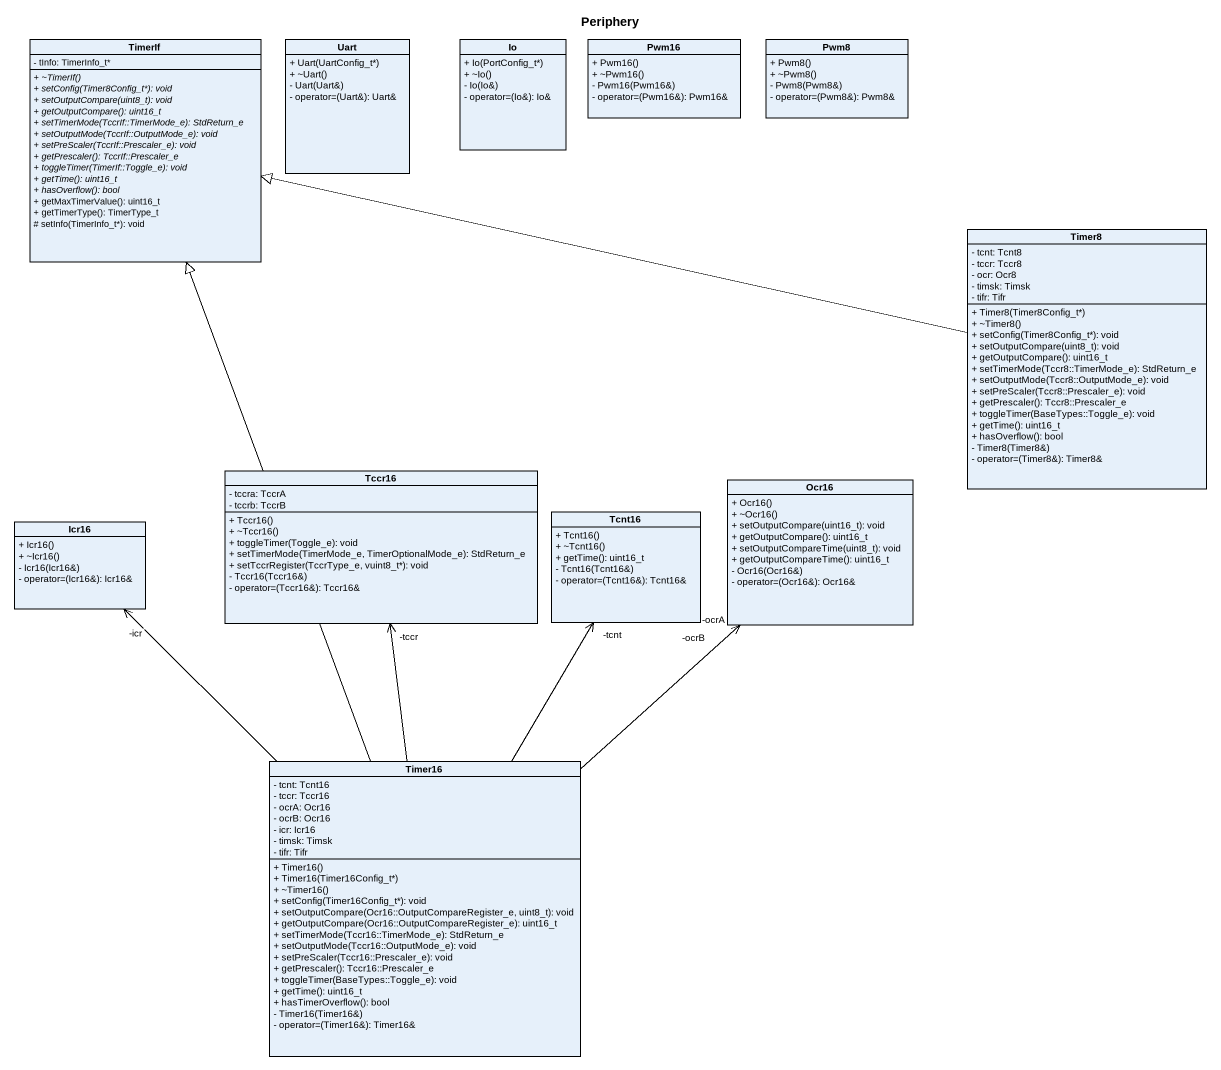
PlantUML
@startuml
title Periphery
hide circle
hide empty members
skinparam classAttributeIconSize 0
class TimerIf {
  - tInfo: TimerInfo_t*
  {abstract} + ~TimerIf()
  {abstract} + setConfig(Timer8Config_t*): void
  {abstract} + setOutputCompare(uint8_t): void
  {abstract} + getOutputCompare(): uint16_t
  {abstract} + setTimerMode(TccrIf::TimerMode_e): StdReturn_e
  {abstract} + setOutputMode(TccrIf::OutputMode_e): void
  {abstract} + setPreScaler(TccrIf::Prescaler_e): void
  {abstract} + getPrescaler(): TccrIf::Prescaler_e
  {abstract} + toggleTimer(TimerIf::Toggle_e): void
  {abstract} + getTime(): uint16_t
  {abstract} + hasOverflow(): bool
  + getMaxTimerValue(): uint16_t
  + getTimerType(): TimerType_t
  # setInfo(TimerInfo_t*): void
}
class Uart {
  + Uart(UartConfig_t*)
  + ~Uart()
  - Uart(Uart&)
  - operator=(Uart&): Uart&
}
class Io {
  + Io(PortConfig_t*)
  + ~Io()
  - Io(Io&)
  - operator=(Io&): Io&
}
class Pwm16 {
  + Pwm16()
  + ~Pwm16()
  - Pwm16(Pwm16&)
  - operator=(Pwm16&): Pwm16&
}
class Pwm8 {
  + Pwm8()
  + ~Pwm8()
  - Pwm8(Pwm8&)
  - operator=(Pwm8&): Pwm8&
}
class Timer8 {
  - tcnt: Tcnt8
  - tccr: Tccr8
  - ocr: Ocr8
  - timsk: Timsk
  - tifr: Tifr
  + Timer8(Timer8Config_t*)
  + ~Timer8()
  + setConfig(Timer8Config_t*): void
  + setOutputCompare(uint8_t): void
  + getOutputCompare(): uint16_t
  + setTimerMode(Tccr8::TimerMode_e): StdReturn_e
  + setOutputMode(Tccr8::OutputMode_e): void
  + setPreScaler(Tccr8::Prescaler_e): void
  + getPrescaler(): Tccr8::Prescaler_e
  + toggleTimer(BaseTypes::Toggle_e): void
  + getTime(): uint16_t
  + hasOverflow(): bool
  - Timer8(Timer8&)
  - operator=(Timer8&): Timer8&
}
class Tccr16 {
  - tccra: TccrA
  - tccrb: TccrB
  + Tccr16()
  + ~Tccr16()
  + toggleTimer(Toggle_e): void
  + setTimerMode(TimerMode_e, TimerOptionalMode_e): StdReturn_e
  + setTccrRegister(TccrType_e, vuint8_t*): void
  - Tccr16(Tccr16&)
  - operator=(Tccr16&): Tccr16&
}
class Ocr16 {
  + Ocr16()
  + ~Ocr16()
  + setOutputCompare(uint16_t): void
  + getOutputCompare(): uint16_t
  + setOutputCompareTime(uint8_t): void
  + getOutputCompareTime(): uint16_t
  - Ocr16(Ocr16&)
  - operator=(Ocr16&): Ocr16&
}
class Icr16 {
  + Icr16()
  + ~Icr16()
  - Icr16(Icr16&)
  - operator=(Icr16&): Icr16&
}
class Tcnt16 {
  + Tcnt16()
  + ~Tcnt16()
  + getTime(): uint16_t
  - Tcnt16(Tcnt16&)
  - operator=(Tcnt16&): Tcnt16&
}
class Timer16 {
  - tcnt: Tcnt16
  - tccr: Tccr16
  - ocrA: Ocr16
  - ocrB: Ocr16
  - icr: Icr16
  - timsk: Timsk
  - tifr: Tifr
  + Timer16()
  + Timer16(Timer16Config_t*)
  + ~Timer16()
  + setConfig(Timer16Config_t*): void
  + setOutputCompare(Ocr16::OutputCompareRegister_e, uint8_t): void
  + getOutputCompare(Ocr16::OutputCompareRegister_e): uint16_t
  + setTimerMode(Tccr16::TimerMode_e): StdReturn_e
  + setOutputMode(Tccr16::OutputMode_e): void
  + setPreScaler(Tccr16::Prescaler_e): void
  + getPrescaler(): Tccr16::Prescaler_e
  + toggleTimer(BaseTypes::Toggle_e): void
  + getTime(): uint16_t
  + hasTimerOverflow(): bool
  - Timer16(Timer16&)
  - operator=(Timer16&): Timer16&
}
Timer8 -left-|> TimerIf
Timer16 -up-|> TimerIf
Timer16 -up-> "-tccr" Tccr16
Timer16 -up-> "-ocrA" Ocr16
Timer16 -up-> "-ocrB" Ocr16
Timer16 -up-> "-icr" Icr16
Timer16 -up-> "-tcnt" Tcnt16
@enduml
